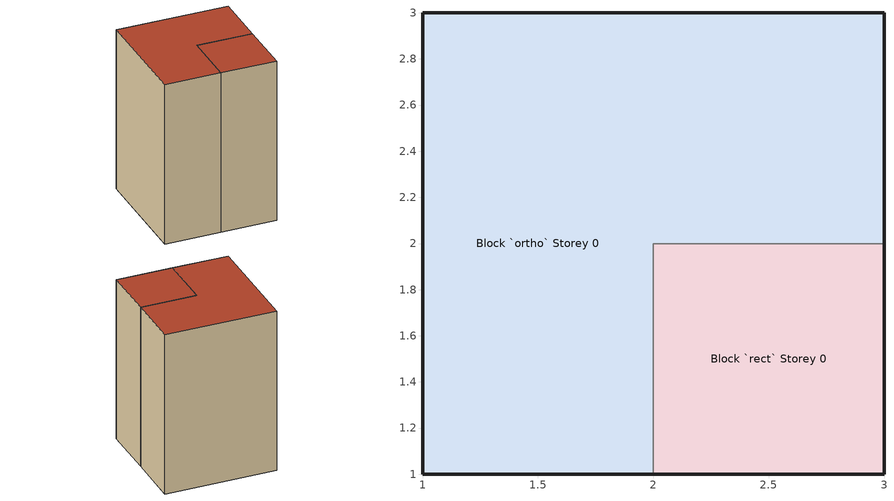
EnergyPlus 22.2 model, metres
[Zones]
Block `ortho` Storey 0
 floor ground (Medium Floor): 3,3 3,2 2,2 2,1 1,1 1,3 z0
 wall outside (Medium Exterior Wall): 3,2 3,3 1,3 1,1 2,1 z0:3
 wall to Block `rect` Storey 0 (Medium Partitions): 2,1 2,2 3,2 z0:3
 roof outside (Medium Roof/Ceiling): 2,1 2,2 3,2 3,3 1,3 1,1 z3
Block `rect` Storey 0
 floor ground (Medium Floor): 3,2 3,1 2,1 2,2 z0
 wall outside (Medium Exterior Wall): 2,1 3,1 3,2 z0:3
 roof outside (Medium Roof/Ceiling): 3,1 3,2 2,2 2,1 z3
[Building]
None: North Axis=0; Terrain=Suburbs; Loads Convergence Tolerance Value=0.04; Temperature Convergence Tolerance Value=0.4; Solar Distribution=FullInteriorAndExterior; Maximum Number of Warmup Days=25; Minimum Number of Warmup Days=6
[SITE:LOCATION]
"PALO-ALTO-AP": Latitude=37.461; Longitude=-122.115; Time Zone=-8; Elevation=1
[MATERIAL]
Name | Roughness | Thickness | Conductivity | Density | Specific Heat
F16 Acoustic tile | MediumSmooth | 0.0191 | 0.06 | 368 | 590
G01a 19mm gypsum board | MediumSmooth | 0.019 | 0.16 | 800 | 1090
I02 50mm insulation board | MediumRough | 0.0508 | 0.03 | 43 | 1210
M01 100mm brick | MediumRough | 0.1016 | 0.89 | 1920 | 790
M14a 100mm heavyweight concrete | MediumRough | 0.1016 | 1.95 | 2240 | 900
[MATERIAL:AIRGAP]
Name | Thermal Resistance
F04 Wall air space resistance | 0.15
F05 Ceiling air space resistance | 0.18
[CONSTRUCTION]
Medium Exterior Wall: M01 100mm brick, I02 50mm insulation board, F04 Wall air space resistance, G01a 19mm gypsum board
Medium Roof/Ceiling: M14a 100mm heavyweight concrete, F05 Ceiling air space resistance, F16 Acoustic tile
Medium Partitions: G01a 19mm gypsum board, F04 Wall air space resistance, G01a 19mm gypsum board
Medium Floor: F16 Acoustic tile, F05 Ceiling air space resistance, M14a 100mm heavyweight concrete
[ZONE] Type=1; Multiplier=1; Ceiling Height=autocalculate; Volume=autocalculate; Floor Area=autocalculate; Part of Total Floor Area=Yes
Block `ortho` Storey 0; Block `rect` Storey 0
